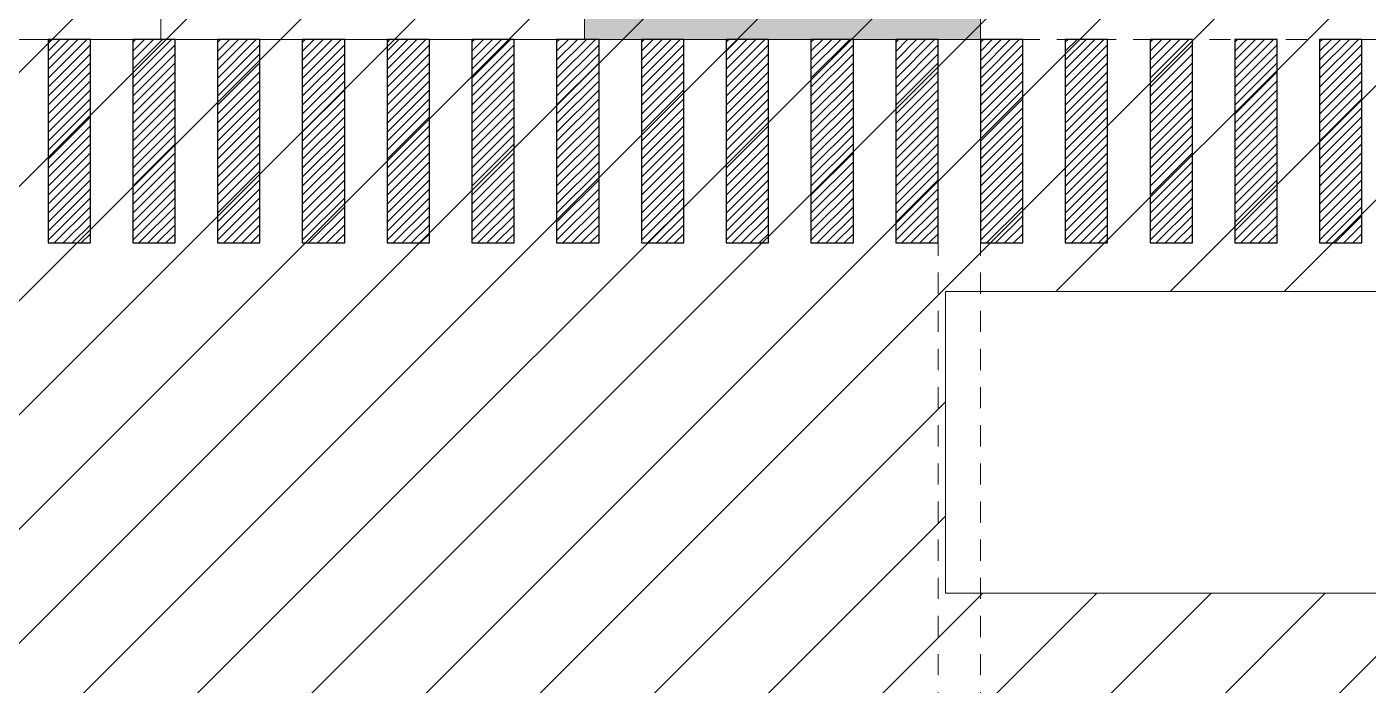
# Model space of a CAD drawing. Header units: millimetres. Extents: x 226317 to 226469, y 8188100 to 8188260.
# Drawn here: x 226436.7 to 226444.61, y 8188159.1 to 8188162.98 of the extents above; entities that cross this region are included whole.
import ezdxf

# ---------------------------------------------------------------- set-up
doc = ezdxf.new("R2010")
doc.units = ezdxf.units.MM
doc.linetypes.add('HIDDEN2', pattern=[0.1875, 0.125, -0.0625])
for name, color, linetype in [('A-ESTRUCTURA-HATCH', 8, 'Continuous'), ('A-ESTRUCTURA-VIGAS', 8, 'HIDDEN2'), ('A-MOBILIARIO', 8, 'Continuous'), ('CIRCULACION PEATONAL', 8, 'Continuous')]:
    doc.layers.add(name, color=color, linetype=linetype)
doc.layers.add('A-ESTRUCTURA-PLACAS', color=8, linetype='Continuous', lineweight=35)
doc.layers.add('A-MUROS', color=8, linetype='Continuous', lineweight=30)

# ---------------------------------------------------------------- blocks, each defined once
blk = doc.blocks.new('EST P2')
at = {"layer": 'A-ESTRUCTURA-HATCH', "lineweight": 0}
h = blk.add_hatch(dxfattribs=at)
h.set_pattern_fill('ANSI31', color=8, scale=0.02, angle=-1.27e-14)
h.set_pattern_definition([(44.99999999999999, (-226392.077087921, -8188163.059610654), (-0.04490128060534576, 0.04490128060534578), [])])
h.paths.add_polyline_path([(-3.609999800828518, 5.049997551366687), (-3.609999800828518, 4.849997551180422), (-44.78499944024952, 4.849997609853745), (-44.78499937866582, -0.150002358481288), (-46.98999937772169, -0.1500023575499654), (-46.9900000851776, -11.15000259596854), (-3.609999100299319, -11.15005090925843), (-3.609999100299319, -11.40005090925843), (-47.2400000844209, -11.40000240411609), (-47.2400001185888, 0.1499976376071572), (-45.03500012474251, 0.1499976441264153), (-45.03499907316291, 5.049739951267838)])
h.paths.add_polyline_path([(5.875668717751978, 4.849997540004551), (5.875668724213028, 5.04999746195972), (35.52999999574968, 5.049996704794466), (35.52999999574968, 4.849997699260712)])
h.paths.add_polyline_path([(35.5800006974896, -11.1500659417361), (71.88000514596933, -11.1501255556941), (71.88000514596933, -11.40006201900542), (35.5800006974896, -11.40000240504742)])
h.paths.add_polyline_path([(-3.559999100310961, -11.15003591496497), (35.53000069750124, -11.15003591496497), (35.53000069750124, -11.40006590355188), (-3.559999100310961, -11.40006590355188)])
edge = h.paths.add_edge_path()
edge.add_arc((63.30066905263811, -0.1500025354325771), 9.699999993899837, 359.9999991583288, 539.9999991583288)
edge.add_line((53.60066905873828, -0.1500023929402232), (53.80066905874992, -0.1500023929402232))
edge.add_arc((63.30066905263811, -0.1500025354325771), 9.499999993888196, -8.593905818088388e-07, 179.9999991406094, ccw=False)
edge.add_line((72.80066904652631, -0.150002677924931), (73.00066904653795, -0.150002677924931))
h.paths.add_polyline_path([(47.91501720307861, 5.049996227025986), (35.5800006974896, 5.049997347407043), (35.5800006974896, 4.849997348152101), (47.91501677152701, 4.849997607059777)])
edge = h.paths.add_edge_path()
edge.add_arc((63.30067374472856, -0.1500072190538049), 3.300005388395399, 0.001083013335930548, 49.99451371248021)
edge.add_line((65.42211837161449, 2.377740446478128), (65.42216933166492, -0.149981296621263))
edge.add_line((65.42216933166492, -0.149981296621263), (65.27216933167074, -0.149981296621263))
edge.add_line((65.27216933167074, -0.149981296621263), (65.27212526180665, 2.49638928938657))
edge.add_arc((63.30067374501959, -0.1500072181224823), 3.300005387571071, 53.31547490152577, 179.999921187766)
edge.add_line((60.00066835692269, -0.1500026788562536), (59.80066835694015, -0.1500026788562536))
edge.add_arc((63.30067374501959, -0.1500072199851274), 3.50000538808239, 0.0010211422007841975, 179.9999256608234, ccw=False)
edge.add_line((66.80067913257517, -0.1499448418617249), (66.60066855713376, -0.1499448418617249))
edge.add_line((66.60066855713376, -0.1499448418617249), (66.60067913253442, -0.1499448418617249))
h.paths.add_polyline_path([(51.86500159354182, 4.849997512064874), (53.37567124812631, 4.84999814722687), (53.37566821934888, 5.049995731562376), (51.86500180145958, 5.049995731562376)])
h = blk.add_hatch(color=8, dxfattribs=at)
h.dxf.hatch_style = 1
h.paths.add_polyline_path([(1.924988952785498, -0.1505992198362947), (-0.1750110472203232, -0.1505992198362947), (-0.1750111099681817, 4.849997605197132), (-3.559999100310961, 4.849997400306165), (-3.559999100310961, 5.049996072426438), (3.774802909989376, 5.049997524358332), (3.774805110704619, 3.199881108477712), (3.624805109779118, 3.199881113134325), (3.624805167521117, 4.849999565631151), (-0.02486182996653952, 4.849999653175473), (-0.02486189515911974, 2.199999641627073), (3.774804468121147, 2.199980984441936), (3.774804468121147, 2.050086794421077), (-0.02486252749804407, 2.0499999942258), (-0.02486257418058813, -1.862645149230957e-09), (1.925019685091684, -0.0003989655524492264)])
h.paths.add_polyline_path([(51.86500603394234, 5.049999439157546), (47.91502163003315, 5.049999439157546), (47.91502161763492, -0.1499986853450537), (50.25000492052641, -0.1499986853450537), (50.25000491813989, 1.266598701477051e-06), (48.0650059216423, 1.311302185058594e-06), (48.06500596355181, 2.050003058277071), (50.01500671176473, 2.049963342025876), (50.01500671176473, 2.199976992793381), (48.06500595621765, 2.199977087788284), (48.06500601166044, 4.85000130161643), (51.7150060031563, 4.850001225247979), (51.71499513977324, 1.899957737885416), (51.8649951351108, 1.899957733228803)])
h.paths.add_polyline_path([(71.63000006310176, -6.150002165697515), (71.88000006310176, -6.150002165697515), (71.88000006310176, -6.85000216588378), (71.63000006310176, -6.85000216588378)])
h.paths.add_polyline_path([(64.42000006313901, -6.150002076290548), (64.67000006313901, -6.150002076290548), (64.67000006313901, -6.850002076476812), (64.42000006313901, -6.850002076476812)])
h.paths.add_polyline_path([(57.21000006317627, -6.150002076290548), (57.46000006317627, -6.150002076290548), (57.46000006317627, -6.850002076476812), (57.21000006317627, -6.850002076476812)])
h.paths.add_polyline_path([(50.00000006321352, -6.150002076290548), (50.25000006321352, -6.150002076290548), (50.25000006321352, -6.850002076476812), (50.00000006321352, -6.850002076476812)])
h.paths.add_polyline_path([(42.79000006325077, -6.150002055801451), (43.04000006325077, -6.150002055801451), (43.04000006325077, -6.850002055987716), (42.79000006325077, -6.850002055987716)])
h.paths.add_polyline_path([(42.79000006325077, 0.5499979434534907), (43.04000006325077, 0.5499979434534907), (43.04000006325077, -0.1500020558014512), (42.79000006325077, -0.1500020558014512)])
h.paths.add_polyline_path([(35.58000006328803, -6.150002076290548), (35.83000006328803, -6.150002076290548), (35.83000006328803, -6.850002076476812), (35.58000006328803, -6.850002076476812)])
h.paths.add_polyline_path([(35.58000006328803, 0.5499979238957167), (35.83000006328803, 0.5499979238957167), (35.83000006328803, -0.1500020762905478), (35.58000006328803, -0.1500020762905478)])
h.paths.add_polyline_path([(35.28000006329967, -6.150002076290548), (35.53000006329967, -6.150002076290548), (35.53000006329967, -6.850002076476812), (35.28000006329967, -6.850002076476812)])
h.paths.add_polyline_path([(35.28000006329967, 0.5499979238957167), (35.53000006329967, 0.5499979238957167), (35.53000006329967, -0.1500020762905478), (35.28000006329967, -0.1500020762905478)])
h.paths.add_polyline_path([(30.2800000719435, -6.150002076290548), (30.5300000719435, -6.150002076290548), (30.5300000719435, -6.850002076476812), (30.2800000719435, -6.850002076476812)])
h.paths.add_polyline_path([(30.2800000719435, 0.5499979238957167), (30.5300000719435, 0.5499979238957167), (30.5300000719435, -0.1500020762905478), (30.2800000719435, -0.1500020762905478)])
h.paths.add_polyline_path([(23.07000007198076, -6.150002076290548), (23.32000007198076, -6.150002076290548), (23.32000007198076, -6.850002076476812), (23.07000007198076, -6.850002076476812)])
h.paths.add_polyline_path([(23.07000007198076, 0.5499979238957167), (23.32000007198076, 0.5499979238957167), (23.32000007198076, -0.1500020762905478), (23.07000007198076, -0.1500020762905478)])
h.paths.add_polyline_path([(18.0700000806246, -6.150002055801451), (18.3200000806246, -6.150002055801451), (18.3200000806246, -6.850002055987716), (18.0700000806246, -6.850002055987716)])
h.paths.add_polyline_path([(18.0700000806246, 0.5499979434534907), (18.3200000806246, 0.5499979434534907), (18.3200000806246, -0.1500020558014512), (18.0700000806246, -0.1500020558014512)])
h.paths.add_polyline_path([(10.86000014224555, -6.150002076290548), (11.11000014224555, -6.150002076290548), (11.11000014224555, -6.850002076476812), (10.86000014224555, -6.850002076476812)])
h.paths.add_polyline_path([(10.86000014224555, 0.5499979238957167), (11.11000014224555, 0.5499979238957167), (11.11000014224555, -0.1500020762905478), (10.86000014224555, -0.1500020762905478)])
h.paths.add_polyline_path([(3.650000203866512, -6.150002076290548), (3.900000203866512, -6.150002076290548), (3.900000203866512, -6.850002076476812), (3.650000203866512, -6.850002076476812)])
h.paths.add_polyline_path([(3.600000203878153, 0.5499979238957167), (3.900000203866512, 0.5499979238957167), (3.900000203866512, -0.1500020762905478), (3.600000203878153, -0.1500020762905478)])
h.paths.add_polyline_path([(-3.55999973451253, -6.150002356618643), (-3.30999973451253, -6.150002356618643), (-3.30999973451253, -6.850002356804907), (-3.55999973451253, -6.850002356804907)])
h.paths.add_polyline_path([(-3.55999973451253, 0.5499976426362991), (-3.30999973451253, 0.5499976426362991), (-3.30999973451253, -0.1500023566186428), (-3.55999973451253, -0.1500023566186428)])
h.paths.add_polyline_path([(-3.859999734500889, -6.150002356618643), (-3.609999734500889, -6.150002356618643), (-3.609999734500889, -6.850002356804907), (-3.859999734500889, -6.850002356804907)])
h.paths.add_polyline_path([(-3.859999734500889, 0.5499976426362991), (-3.609999734500889, 0.5499976426362991), (-3.609999734500889, -0.1500023566186428), (-3.859999734500889, -0.1500023566186428)])
h.paths.add_polyline_path([(-11.06999967287993, -6.150002356618643), (-10.81999967287993, -6.150002356618643), (-10.81999967287993, -6.850002356804907), (-11.06999967287993, -6.850002356804907)])
h.paths.add_polyline_path([(-11.06999967287993, 0.5499976426362991), (-10.81999967287993, 0.5499976426362991), (-10.81999967287993, -0.1500023566186428), (-11.06999967287993, -0.1500023566186428)])
h.paths.add_polyline_path([(-18.27999961125897, -6.150002076290548), (-18.02999961125897, -6.150002076290548), (-18.02999961125897, -6.850002076476812), (-18.27999961125897, -6.850002076476812)])
h.paths.add_polyline_path([(-18.27999961125897, 0.5499979238957167), (-18.02999961125897, 0.5499979238957167), (-18.02999961125897, -0.1500020762905478), (-18.27999961125897, -0.1500020762905478)])
h.paths.add_polyline_path([(-25.48999954963801, -6.150002356618643), (-25.23999954963801, -6.150002356618643), (-25.23999954963801, -6.850002356804907), (-25.48999954963801, -6.850002356804907)])
h.paths.add_polyline_path([(-25.48999954963801, 0.5499976426362991), (-25.23999954963801, 0.5499976426362991), (-25.23999954963801, -0.1500023566186428), (-25.48999954963801, -0.1500023566186428)])
h.paths.add_polyline_path([(-32.69999948801706, -6.150002356618643), (-32.44999948801706, -6.150002356618643), (-32.44999948801706, -6.850002356804907), (-32.69999948801706, -6.850002356804907)])
h.paths.add_polyline_path([(-32.69999948801706, 0.5499976426362991), (-32.44999948801706, 0.5499976426362991), (-32.44999948801706, -0.1500023566186428), (-32.69999948801706, -0.1500023566186428)])
h.paths.add_polyline_path([(-39.90999879219453, -6.150002076290548), (-39.65999879219453, -6.150002076290548), (-39.65999879219453, -6.850002076476812), (-39.90999879219453, -6.850002076476812)])
h.paths.add_polyline_path([(-39.90999879219453, 0.5499979238957167), (-39.65999879219453, 0.5499979238957167), (-39.65999879219453, -0.1500020762905478), (-39.90999879219453, -0.1500020762905478)])
at = {"layer": 'A-ESTRUCTURA-PLACAS', "color": 8, "lineweight": 0}
blk.add_lwpolyline([(51.86500603394234, 5.049999439157546), (47.91502163003315, 5.049999439157546), (47.91502161763492, -0.1499986853450537), (50.25000492052641, -0.1499986853450537), (50.25000491813989, 1.266598701477051e-06), (48.0650059216423, 1.311302185058594e-06), (48.06500596355181, 2.050003058277071), (50.01500671176473, 2.049963342025876), (50.01500671176473, 2.199976992793381), (48.06500595621765, 2.199977087788284), (48.06500601166044, 4.85000130161643), (51.7150060031563, 4.850001225247979), (51.71499513977324, 1.899957737885416), (51.8649951351108, 1.899957733228803)], close=True, dxfattribs=at)
at = {"layer": 'A-ESTRUCTURA-VIGAS', "color": 8, "lineweight": 0}
for points in [[(50.00000006321352, -6.150002076290548), (50.00000006321352, -0.1500020762905478)], [(50.25000006321352, -6.150002076290548), (50.25000006321352, -0.1500020762905478)], [(50.25000069741509, -0.1500023985281587), (53.60066905873828, -0.150002677924931)]]:
    blk.add_lwpolyline(points, dxfattribs=at)
blk = doc.blocks.new('*U62')
at = {"color": 8, "lineweight": 0, "ltscale": 0.5}
for p, q in [((0.349999999909371, 4.301899374723462), (0.7625640894893444, 4.301899372860816)), ((2.149999999897729, 4.301899374723462), (1.737435910317755, 4.301899374723462))]:
    blk.add_line(p, q, dxfattribs=at)
for points in [[(0, 0), (2.500000000005824, 0), (2.500000000005824, 5), (0, 5)], [(0.349999999909371, 4.405005575418499), (0.349999999909371, 4.25500557504597), (0.7625640894893444, 4.25500557504597), (0.7625640894893444, 4.405005573555852)], [(1.737435910317755, 4.405005575418499), (1.737435910317755, 4.25500557504597), (2.149999999897729, 4.25500557504597), (2.149999999897729, 4.405005575418499)]]:
    blk.add_lwpolyline(points, close=True, dxfattribs=at)
blk.add_lwpolyline([(2.037528844948707, 3.028522202071265), (2.224826331532269, 3.017961387783316), (2.238677233040973, 3.033225936144618), (2.185582110823772, 3.092103478759553), (2.032238905380672, 3.114782713422947, 0.005253419644038889), (2.010610162172561, 3.403024230234966, 0.05323468880448375), (1.972881289015231, 4.298445265069629), (1.959960859085141, 4.423920004889395), (1.940709687702067, 4.525403541773585), (1.936232188131518, 4.534997764310868, 0.2186562557100147), (1.917137849193707, 4.551199094653156), (1.45578430143901, 4.68041331440213), (1.452100344208982, 4.707649311509477, 0.09155394760763061), (1.250000000002876, 4.734330136008744, 0.09162043732155131), (1.047899655813991, 4.708804217427994), (1.044215698368089, 4.681568217724587), (0.5828621506187874, 4.552353999814748, 0.2186562552153479), (0.5637678116817846, 4.536152669489409), (0.5592903121050334, 4.526558446958687), (0.5400391407801657, 4.4250749100745), (0.527118710702829, 4.299600172615821, 0.05323468880111815), (0.4893898377075552, 3.404179129908862, 0.005253420110187526), (0.4677610936832501, 3.115937606692341), (0.3144178889833277, 3.093258382082013), (0.2613227668243348, 3.034380841329721), (0.2751736682166233, 3.01911629296842), (0.4624711549076459, 3.029677107255861, 0.02826491459471849), (0.459996665315612, 1.475695204805616, 0.1399238157925407), (0.6046126963936331, 0.324876973164095, 0.2721479777528903), (0.6285017504014515, 0.3060667694362756, 0.035352843949907), (1.250000000003183, 0.2656698639912349, 0.0456386399384704), (1.869188438495204, 0.3049118635303407, 0.2721479761988349), (1.893077493170626, 0.3237220675503025, 0.1398888083936435), (2.040003335146762, 1.474540296761161, 0.02826491464424222)], format="xyb", close=True, dxfattribs=at)
blk = doc.blocks.new('*U19')
at = {"layer": 'CIRCULACION PEATONAL'}
h = blk.add_hatch(dxfattribs=at)
h.set_pattern_fill('ANSI31', color=256, scale=0.3)
h.set_pattern_definition([(45, (8.750367842354219, 0), (-0.02651650429449553, 0.02651650429449553), [])])
h.paths.add_polyline_path([(9.047366725835357, 0.2275326177477837), (8.797366725893564, 0.2275326177477837), (8.797366725893564, -0.9724673796445131), (9.047366725835357, -0.9724673796445131)])
h = blk.add_hatch(dxfattribs=at)
h.set_pattern_fill('ANSI31', color=256, scale=0.3)
h.set_pattern_definition([(45, (9.250367842354219, 0), (-0.02651650429449553, 0.02651650429449553), [])])
h.paths.add_polyline_path([(9.547366725835357, 0.2275326177477837), (9.297366725893564, 0.2275326177477837), (9.297366725893564, -0.9724673796445131), (9.547366725835357, -0.9724673796445131)])
h = blk.add_hatch(dxfattribs=at)
h.set_pattern_fill('ANSI31', color=256, scale=0.3)
h.set_pattern_definition([(45, (9.750367842354219, 0), (-0.02651650429449553, 0.02651650429449553), [])])
h.paths.add_polyline_path([(10.04736672583536, 0.2275326177477837), (9.797366725893564, 0.2275326177477837), (9.797366725893564, -0.9724673796445131), (10.04736672583536, -0.9724673796445131)])
h = blk.add_hatch(dxfattribs=at)
h.set_pattern_fill('ANSI31', color=256, scale=0.3)
h.set_pattern_definition([(45, (10.25036784235422, 0), (-0.02651650429449553, 0.02651650429449553), [])])
h.paths.add_polyline_path([(10.54736672583536, 0.2275326177477837), (10.29736672589356, 0.2275326177477837), (10.29736672589356, -0.9724673796445131), (10.54736672583536, -0.9724673796445131)])
h = blk.add_hatch(dxfattribs=at)
h.set_pattern_fill('ANSI31', color=256, scale=0.3)
h.set_pattern_definition([(45, (10.75036784235422, 0), (-0.02651650429449553, 0.02651650429449553), [])])
h.paths.add_polyline_path([(11.04736672583536, 0.2275326177477837), (10.79736672589356, 0.2275326177477837), (10.79736672589356, -0.9724673796445131), (11.04736672583536, -0.9724673796445131)])
h = blk.add_hatch(dxfattribs=at)
h.set_pattern_fill('ANSI31', color=256, scale=0.3)
h.set_pattern_definition([(45, (11.25036784235422, 0), (-0.02651650429449553, 0.02651650429449553), [])])
h.paths.add_polyline_path([(11.54736672583536, 0.2275326177477837), (11.29736672589356, 0.2275326177477837), (11.29736672589356, -0.9724673796445131), (11.54736672583536, -0.9724673796445131)])
h = blk.add_hatch(dxfattribs=at)
h.set_pattern_fill('ANSI31', color=256, scale=0.3)
h.set_pattern_definition([(45, (11.75036784235422, 0), (-0.02651650429449553, 0.02651650429449553), [])])
h.paths.add_polyline_path([(12.04736672583536, 0.2275326177477837), (11.79736672589356, 0.2275326177477837), (11.79736672589356, -0.9724673796445131), (12.04736672583536, -0.9724673796445131)])
h = blk.add_hatch(dxfattribs=at)
h.set_pattern_fill('ANSI31', color=256, scale=0.3)
h.set_pattern_definition([(45, (12.25036784235422, 0), (-0.02651650429449553, 0.02651650429449553), [])])
h.paths.add_polyline_path([(12.54736672583536, 0.2275326177477837), (12.29736672589356, 0.2275326177477837), (12.29736672589356, -0.9724673796445131), (12.54736672583536, -0.9724673796445131)])
h = blk.add_hatch(dxfattribs=at)
h.set_pattern_fill('ANSI31', color=256, scale=0.3)
h.set_pattern_definition([(45, (12.75036784235422, 0), (-0.02651650429449553, 0.02651650429449553), [])])
h.paths.add_polyline_path([(13.04736672583536, 0.2275326177477837), (12.79736672589356, 0.2275326177477837), (12.79736672589356, -0.9724673796445131), (13.04736672583536, -0.9724673796445131)])
h = blk.add_hatch(dxfattribs=at)
h.set_pattern_fill('ANSI31', color=256, scale=0.3)
h.set_pattern_definition([(45, (13.25036784235422, 0), (-0.02651650429449553, 0.02651650429449553), [])])
h.paths.add_polyline_path([(13.54736672583536, 0.2275326177477837), (13.29736672589356, 0.2275326177477837), (13.29736672589356, -0.9724673796445131), (13.54736672583536, -0.9724673796445131)])
h = blk.add_hatch(dxfattribs=at)
h.set_pattern_fill('ANSI31', color=256, scale=0.3)
h.set_pattern_definition([(45, (13.75036784235422, 0), (-0.02651650429449553, 0.02651650429449553), [])])
h.paths.add_polyline_path([(14.04736672583536, 0.2275326177477837), (13.79736672589356, 0.2275326177477837), (13.79736672589356, -0.9724673796445131), (14.04736672583536, -0.9724673796445131)])
h = blk.add_hatch(dxfattribs=at)
h.set_pattern_fill('ANSI31', color=256, scale=0.3)
h.set_pattern_definition([(45, (14.25036784235422, 0), (-0.02651650429449553, 0.02651650429449553), [])])
h.paths.add_polyline_path([(14.54736672583536, 0.2275326177477837), (14.29736672589356, 0.2275326177477837), (14.29736672589356, -0.9724673796445131), (14.54736672583536, -0.9724673796445131)])
h = blk.add_hatch(dxfattribs=at)
h.set_pattern_fill('ANSI31', color=256, scale=0.3)
h.set_pattern_definition([(45, (14.75036784235422, 0), (-0.02651650429449553, 0.02651650429449553), [])])
h.paths.add_polyline_path([(15.04736672583536, 0.2275326177477837), (14.79736672589356, 0.2275326177477837), (14.79736672589356, -0.9724673796445131), (15.04736672583536, -0.9724673796445131)])
h = blk.add_hatch(dxfattribs=at)
h.set_pattern_fill('ANSI31', color=256, scale=0.3)
h.set_pattern_definition([(45, (15.25036784235422, 0), (-0.02651650429449553, 0.02651650429449553), [])])
h.paths.add_polyline_path([(15.54736672583536, 0.2275326177477837), (15.29736672589356, 0.2275326177477837), (15.29736672589356, -0.9724673796445131), (15.54736672583536, -0.9724673796445131)])
h = blk.add_hatch(dxfattribs=at)
h.set_pattern_fill('ANSI31', color=256, scale=0.3)
h.set_pattern_definition([(45, (15.75036784235422, 0), (-0.02651650429449553, 0.02651650429449553), [])])
h.paths.add_polyline_path([(16.04736672583536, 0.2275326177477837), (15.79736672589356, 0.2275326177477837), (15.79736672589356, -0.9724673796445131), (16.04736672583536, -0.9724673796445131)])
h = blk.add_hatch(dxfattribs=at)
h.set_pattern_fill('ANSI31', color=256, scale=0.3)
h.set_pattern_definition([(45, (16.25036784235422, 0), (-0.02651650429449553, 0.02651650429449553), [])])
h.paths.add_polyline_path([(16.54736672583536, 0.2275326177477837), (16.29736672589356, 0.2275326177477837), (16.29736672589356, -0.9724673796445131), (16.54736672583536, -0.9724673796445131)])
for points in [[(8.797366725893564, -0.9724673796445131), (9.047366725835357, -0.9724673796445131), (9.047366725835357, 0.2275326177477837), (8.797366725893564, 0.2275326177477837)], [(9.297366725893564, -0.9724673796445131), (9.547366725835357, -0.9724673796445131), (9.547366725835357, 0.2275326177477837), (9.297366725893564, 0.2275326177477837)], [(9.797366725893564, -0.9724673796445131), (10.04736672583536, -0.9724673796445131), (10.04736672583536, 0.2275326177477837), (9.797366725893564, 0.2275326177477837)], [(10.29736672589356, -0.9724673796445131), (10.54736672583536, -0.9724673796445131), (10.54736672583536, 0.2275326177477837), (10.29736672589356, 0.2275326177477837)], [(10.79736672589356, -0.9724673796445131), (11.04736672583536, -0.9724673796445131), (11.04736672583536, 0.2275326177477837), (10.79736672589356, 0.2275326177477837)], [(11.29736672589356, -0.9724673796445131), (11.54736672583536, -0.9724673796445131), (11.54736672583536, 0.2275326177477837), (11.29736672589356, 0.2275326177477837)], [(11.79736672589356, -0.9724673796445131), (12.04736672583536, -0.9724673796445131), (12.04736672583536, 0.2275326177477837), (11.79736672589356, 0.2275326177477837)], [(12.29736672589356, -0.9724673796445131), (12.54736672583536, -0.9724673796445131), (12.54736672583536, 0.2275326177477837), (12.29736672589356, 0.2275326177477837)], [(12.79736672589356, -0.9724673796445131), (13.04736672583536, -0.9724673796445131), (13.04736672583536, 0.2275326177477837), (12.79736672589356, 0.2275326177477837)], [(13.29736672589356, -0.9724673796445131), (13.54736672583536, -0.9724673796445131), (13.54736672583536, 0.2275326177477837), (13.29736672589356, 0.2275326177477837)], [(13.79736672589356, -0.9724673796445131), (14.04736672583536, -0.9724673796445131), (14.04736672583536, 0.2275326177477837), (13.79736672589356, 0.2275326177477837)], [(14.29736672589356, -0.9724673796445131), (14.54736672583536, -0.9724673796445131), (14.54736672583536, 0.2275326177477837), (14.29736672589356, 0.2275326177477837)], [(14.79736672589356, -0.9724673796445131), (15.04736672583536, -0.9724673796445131), (15.04736672583536, 0.2275326177477837), (14.79736672589356, 0.2275326177477837)], [(15.29736672589356, -0.9724673796445131), (15.54736672583536, -0.9724673796445131), (15.54736672583536, 0.2275326177477837), (15.29736672589356, 0.2275326177477837)], [(15.79736672589356, -0.9724673796445131), (16.04736672583536, -0.9724673796445131), (16.04736672583536, 0.2275326177477837), (15.79736672589356, 0.2275326177477837)], [(16.29736672589356, -0.9724673796445131), (16.54736672583536, -0.9724673796445131), (16.54736672583536, 0.2275326177477837), (16.29736672589356, 0.2275326177477837)]]:
    blk.add_lwpolyline(points, close=True, dxfattribs=at)
blk = doc.blocks.new('arq. estac.')
at = {"layer": 'A-MUROS', "color": 8, "lineweight": 0}
for p, q in [((226735.4141333286, 8188172.55389557), (226735.4141182408, 8188167.55389556)), ((226737.749126278, 8188167.70389556), (226737.7491256313, 8188167.553899273)), ((226737.7491304886, 8188167.55389556), (226735.4141182315, 8188167.553895563))]:
    blk.add_line(p, q, dxfattribs=at)
blk.add_blockref('EST P2', (226687.4991255681, 8188167.703897953))
at = {"rotation": 180.0005141974605}
blk.add_blockref('*U19', (226748.7965017182, 8188166.581527324), dxfattribs=at)
at = {"layer": 'A-MOBILIARIO', "xscale": -1, "rotation": 359.9999992943568}
blk.add_blockref('*U62', (226732.9141258155, 8188167.553895603), dxfattribs=at)
at = {"layer": 'A-MOBILIARIO', "rotation": 7.056432374225115e-07}
blk.add_blockref('*U62', (226732.9141258154, 8188167.553895573), dxfattribs=at)

msp = doc.modelspace()

# ---------------------------------------------------------------- block references
msp.add_blockref('arq. estac.', (-295.4220376470475, -4.645514124073088))

# ---------------------------------------------------------------- next in the draw order: hatches: boundary and pattern name
at = {"lineweight": 0}
h = msp.add_hatch(dxfattribs=at)
h.set_pattern_fill('ANSI31', color=8, scale=0.15)
h.set_pattern_definition([(45, (223326.3750232282, 8186528.114445483), (-0.3367596045400932, 0.3367596045400932), [])])
h.paths.add_polyline_path([(226466.1167338785, 8188176.283026138), (226427.6070320291, 8188176.283026138), (226427.6070320291, 8188151.08908648), (226466.1167338785, 8188151.08908648)])
h.paths.add_polyline_path([(226442.1206984802, 8188161.421896823), (226451.6030674275, 8188161.421896823), (226451.6030674275, 8188159.643004203), (226442.1206984802, 8188159.643004203)], flags=16)
h.paths.add_polyline_path([(226444.6120108529, 8188159.973451543), (226449.1117550548, 8188159.973451543), (226449.1117550548, 8188160.361497246), (226444.6120108529, 8188160.361497246)], flags=8)
h.paths.add_polyline_path([(226444.691819857, 8188160.338512927), (226449.0319460507, 8188160.338512927), (226449.0319460507, 8188160.72655863), (226444.691819857, 8188160.72655863)], flags=8)
h.paths.add_polyline_path([(226444.5264890247, 8188160.70340378), (226449.1972768829, 8188160.70340378), (226449.1972768829, 8188161.091449483), (226444.5264890247, 8188161.091449483)], flags=8)

# ---------------------------------------------------------------- next in the draw order: linework, layer by layer
at = {"color": 8, "lineweight": 0}
msp.add_lwpolyline([(226442.1206984802, 8188161.421896823), (226451.6030674275, 8188161.421896823), (226451.6030674275, 8188159.643004203), (226442.1206984802, 8188159.643004203)], close=True, dxfattribs=at)

doc.saveas('drawing.dxf')
